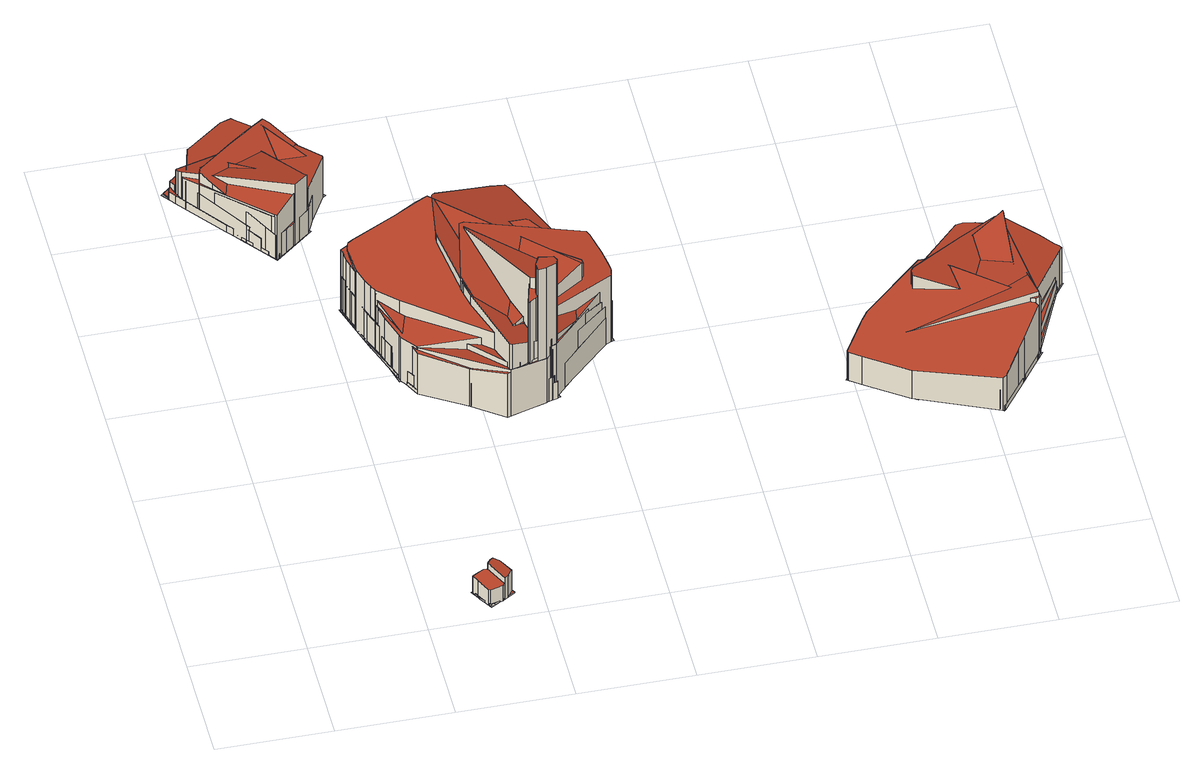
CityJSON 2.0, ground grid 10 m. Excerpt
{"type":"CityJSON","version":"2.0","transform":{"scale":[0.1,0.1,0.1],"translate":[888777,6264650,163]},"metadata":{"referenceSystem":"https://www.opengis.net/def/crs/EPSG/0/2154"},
"CityObjects":{
"building1":{"type":"Building","attributes":{"class":"Building"},"children":["building1-1"]},
"building1-1":{"type":"BuildingPart","parents":["building1"],"geometry":[{"type":"MultiSurface","lod":"2.2","boundaries":[[[0,1,2,3,4,5,6,7,8,9,10,11]],[[12,13,1,0]],[[13,14,2,1]],[[14,15,3,2]],[[15,16,4,3]],[[16,17,5,4]],[[17,18,6,5]],[[18,19,7,6]],[[19,20,8,7]],[[20,21,9,8]],[[21,22,10,9]],[[22,23,11,10]],[[23,12,0,11]],[[24,25,26,27,28,29,30,31,32,33,34,35,36]],[[37,38,25,24]],[[38,39,26,25]],[[39,40,27,26]],[[40,41,28,27]],[[41,42,29,28]],[[42,43,30,29]],[[43,44,31,30]],[[44,45,32,31]],[[45,46,33,32]],[[46,47,34,33]],[[47,48,35,34]],[[48,23,36,35]],[[23,37,24,36]],[[49,50,51,52,53,54,55,56]],[[57,58,50,49]],[[58,44,51,50]],[[44,59,52,51]],[[59,60,53,52]],[[60,61,54,53]],[[61,62,55,54]],[[62,63,56,55]],[[63,57,49,56]],[[64,45,65,66]]],"semantics":{"surfaces":[{"type":"RoofSurface","rf_azimuth":345.85,"rf_slope":1.83},{"type":"WallSurface","on_footprint_edge":true},{"type":"RoofSurface","rf_azimuth":34.94,"rf_slope":2.14},{"type":"RoofSurface","rf_azimuth":37.49,"rf_slope":2.65},{"type":"GroundSurface"}],"values":[0,1,1,1,1,1,1,1,1,1,1,1,1,2,1,1,1,1,1,1,1,1,1,1,1,1,1,3,1,1,1,1,1,1,1,1,4]}}]},
"building2":{"type":"Building","attributes":{"class":"Building"},"children":["building2-1"]},
"building2-1":{"type":"BuildingPart","parents":["building2"],"geometry":[{"type":"MultiSurface","lod":"2.2","boundaries":[[[67,68,69,70,71,72,73,74,75,76,77,78,79,80,81,82,83,84]],[[85,86,68,67]],[[86,87,69,68]],[[87,88,70,69]],[[88,89,71,70]],[[89,90,72,71]],[[90,91,73,72]],[[91,92,74,73]],[[92,93,75,74]],[[93,94,76,75]],[[94,95,77,76]],[[95,96,78,77]],[[96,97,79,78]],[[97,98,80,79]],[[98,99,81,80]],[[99,100,82,81]],[[100,101,83,82]],[[101,102,84,83]],[[102,85,67,84]],[[103,104,105,106,107,108,109,110,111,112,113,114,115,116]],[[117,118,104,103]],[[118,119,105,104]],[[119,120,106,105]],[[120,121,107,106]],[[121,122,108,107]],[[122,123,109,108]],[[123,124,110,109]],[[124,125,111,110]],[[125,126,112,111]],[[126,127,113,112]],[[127,128,114,113]],[[128,129,115,114]],[[129,130,116,115]],[[130,117,103,116]],[[131,132,133,134,135,136,137,138,139,140,141,142,143,144,145]],[[146,147,132,131]],[[147,148,133,132]],[[148,149,134,133]],[[149,150,135,134]],[[150,151,136,135]],[[151,152,137,136]],[[152,153,138,137]],[[153,154,139,138]],[[154,155,140,139]],[[155,156,141,140]],[[156,157,142,141]],[[157,158,143,142]],[[158,159,144,143]],[[159,160,145,144]],[[160,146,131,145]],[[161,162,163,164,165,166,167,168]],[[169,170,162,161]],[[170,171,163,162]],[[171,172,164,163]],[[172,173,165,164]],[[173,174,166,165]],[[174,175,167,166]],[[175,176,168,167]],[[176,169,161,168]],[[177,178,179,180,181,182,183]],[[184,185,178,177]],[[185,186,179,178]],[[186,187,180,179]],[[187,188,181,180]],[[188,189,182,181]],[[189,190,183,182]],[[190,184,177,183]],[[191,192,193,194,195,196,197]],[[198,199,192,191]],[[199,200,193,192]],[[200,201,194,193]],[[201,202,195,194]],[[202,203,196,195]],[[203,204,197,196]],[[204,198,191,197]],[[205,206,207,208,209,210,211,212,213,214,215,216]],[[217,218,206,205]],[[218,219,207,206]],[[219,220,208,207]],[[220,221,209,208]],[[221,222,210,209]],[[222,223,211,210]],[[223,224,212,211]],[[224,225,213,212]],[[225,226,214,213]],[[226,128,215,214]],[[128,227,216,215]],[[227,217,205,216]],[[228,229,230,231,232,233,234,235]],[[236,237,229,228]],[[237,238,230,229]],[[238,239,231,230]],[[239,240,232,231]],[[240,241,233,232]],[[241,242,234,233]],[[242,243,235,234]],[[243,236,228,235]],[[244,245,246,247,248,249]],[[250,251,245,244]],[[251,252,246,245]],[[252,253,247,246]],[[253,254,248,247]],[[254,255,249,248]],[[255,250,244,249]],[[252,256,257,258,259,260,261,262,263]]],"semantics":{"surfaces":[{"type":"RoofSurface","rf_azimuth":306.67,"rf_slope":15.71},{"type":"WallSurface","on_footprint_edge":true},{"type":"RoofSurface","rf_azimuth":132.26,"rf_slope":9.1},{"type":"RoofSurface","rf_azimuth":133.73,"rf_slope":1.39},{"type":"RoofSurface","rf_azimuth":108.99,"rf_slope":18.58},{"type":"RoofSurface","rf_azimuth":237.43,"rf_slope":17.65},{"type":"RoofSurface","rf_azimuth":226.14,"rf_slope":5.91},{"type":"RoofSurface","rf_azimuth":118.77,"rf_slope":13.67},{"type":"RoofSurface","rf_azimuth":192.18,"rf_slope":18.94},{"type":"RoofSurface","rf_azimuth":13.53,"rf_slope":12.88},{"type":"GroundSurface"}],"values":[0,1,1,1,1,1,1,1,1,1,1,1,1,1,1,1,1,1,1,2,1,1,1,1,1,1,1,1,1,1,1,1,1,1,3,1,1,1,1,1,1,1,1,1,1,1,1,1,1,1,4,1,1,1,1,1,1,1,1,5,1,1,1,1,1,1,1,6,1,1,1,1,1,1,1,7,1,1,1,1,1,1,1,1,1,1,1,1,8,1,1,1,1,1,1,1,1,9,1,1,1,1,1,1,10]}}]},
"building3":{"type":"Building","attributes":{"class":"Building"},"children":["building3-1"]},
"building3-1":{"type":"BuildingPart","parents":["building3"],"geometry":[{"type":"MultiSurface","lod":"2.2","boundaries":[[[264,265,266,267,268,269,270,271,272,273,274,275,276,277,278,279,280]],[[281,282,265,264]],[[282,283,266,265]],[[283,284,267,266]],[[284,285,268,267]],[[285,286,269,268]],[[286,287,270,269]],[[287,288,271,270]],[[288,289,272,271]],[[289,290,273,272]],[[290,291,274,273]],[[291,292,275,274]],[[292,293,276,275]],[[293,294,277,276]],[[294,295,278,277]],[[295,296,279,278]],[[296,297,280,279]],[[297,281,264,280]],[[298,299,300,301,302,303,304,305,306,307,308,309,310,311,312,313,314,315]],[[316,317,299,298]],[[317,318,300,299]],[[318,319,301,300]],[[319,320,302,301]],[[320,321,303,302]],[[321,322,304,303]],[[322,323,305,304]],[[323,324,306,305]],[[324,325,307,306]],[[325,326,308,307]],[[326,327,309,308]],[[327,328,310,309]],[[328,329,311,310]],[[329,330,312,311]],[[330,331,313,312]],[[331,332,314,313]],[[332,333,315,314]],[[333,316,298,315]],[[334,335,336,337,338,339,340,341,342,343,344,345,346,347,348,349]],[[350,351,335,334]],[[351,352,336,335]],[[352,353,337,336]],[[353,354,338,337]],[[354,355,339,338]],[[355,356,340,339]],[[356,357,341,340]],[[357,358,342,341]],[[358,359,343,342]],[[359,360,344,343]],[[360,361,345,344]],[[361,362,346,345]],[[362,363,347,346]],[[363,364,348,347]],[[364,365,349,348]],[[365,350,334,349]],[[366,367,368,369,370,371,372,373,374,375,376,377,378,379,380,381]],[[382,383,367,366]],[[383,384,368,367]],[[384,385,369,368]],[[385,386,370,369]],[[386,387,371,370]],[[387,388,372,371]],[[388,389,373,372]],[[389,390,374,373]],[[390,391,375,374]],[[391,392,376,375]],[[392,393,377,376]],[[393,291,378,377]],[[291,394,379,378]],[[394,395,380,379]],[[395,396,381,380]],[[396,382,366,381]],[[397,398,399,400,401,402,403,404,405,406,407,408,409]],[[410,411,398,397]],[[411,388,399,398]],[[388,412,400,399]],[[412,413,401,400]],[[413,414,402,401]],[[414,415,403,402]],[[415,416,404,403]],[[416,417,405,404]],[[417,418,406,405]],[[418,419,407,406]],[[419,420,408,407]],[[420,421,409,408]],[[421,410,397,409]],[[422,423,424,425,426,427,428,429,430,431,432]],[[433,434,423,422]],[[434,435,424,423]],[[435,436,425,424]],[[436,437,426,425]],[[437,438,427,426]],[[438,439,428,427]],[[439,440,429,428]],[[440,441,430,429]],[[441,442,431,430]],[[442,443,432,431]],[[443,433,422,432]],[[444,445,446,447,448,449,450,451,452,453,454,455,456,457]],[[458,459,445,444]],[[459,460,446,445]],[[460,461,447,446]],[[461,462,448,447]],[[462,320,449,448]],[[320,463,450,449]],[[463,464,451,450]],[[464,465,452,451]],[[465,466,453,452]],[[466,467,454,453]],[[467,468,455,454]],[[468,469,456,455]],[[469,470,457,456]],[[470,458,444,457]],[[471,472,473,474,475,476,477,478,479,480,481,482,483,484]],[[460,485,472,471]],[[485,486,473,472]],[[486,487,474,473]],[[487,488,475,474]],[[488,489,476,475]],[[489,490,477,476]],[[490,491,478,477]],[[491,415,479,478]],[[415,492,480,479]],[[492,493,481,480]],[[493,494,482,481]],[[494,495,483,482]],[[495,496,484,483]],[[496,460,471,484]],[[497,498,499,500,501,502,503,504,505,506,507,508]],[[509,510,498,497]],[[510,511,499,498]],[[511,512,500,499]],[[512,462,501,500]],[[462,513,502,501]],[[513,514,503,502]],[[514,515,504,503]],[[515,516,505,504]],[[516,517,506,505]],[[517,518,507,506]],[[518,519,508,507]],[[519,509,497,508]],[[520,521,522,523,524,525,526,527]],[[528,529,521,520]],[[529,530,522,521]],[[530,531,523,522]],[[531,532,524,523]],[[532,533,525,524]],[[533,534,526,525]],[[534,535,527,526]],[[535,528,520,527]],[[536,537,538,539,540,541,542,543,544,545,546]],[[547,548,537,536]],[[548,549,538,537]],[[549,388,539,538]],[[388,550,540,539]],[[550,551,541,540]],[[551,552,542,541]],[[552,553,543,542]],[[553,554,544,543]],[[554,555,545,544]],[[555,556,546,545]],[[556,547,536,546]],[[557,558,559,560,561,562,563,564,565,566,567,568]],[[569,570,558,557]],[[570,571,559,558]],[[571,572,560,559]],[[572,573,561,560]],[[573,574,562,561]],[[574,575,563,562]],[[575,576,564,563]],[[576,577,565,564]],[[577,578,566,565]],[[578,579,567,566]],[[579,580,568,567]],[[580,569,557,568]],[[581,582,583,584,585,586,587,588,589]],[[590,591,582,581]],[[591,386,583,582]],[[386,592,584,583]],[[592,593,585,584]],[[593,594,586,585]],[[594,595,587,586]],[[595,596,588,587]],[[596,597,589,588]],[[597,590,581,589]],[[598,599,600,601,602,603,604,605,606]],[[285,607,599,598]],[[607,608,600,599]],[[608,609,601,600]],[[609,610,602,601]],[[610,611,603,602]],[[611,576,604,603]],[[576,612,605,604]],[[612,613,606,605]],[[613,285,598,606]],[[614,615,616,617,618,619,620,621]],[[622,623,615,614]],[[623,624,616,615]],[[624,625,617,616]],[[625,626,618,617]],[[626,627,619,618]],[[627,628,620,619]],[[628,629,621,620]],[[629,622,614,621]],[[630,631,632,633,634,635,636,637,638]],[[639,640,631,630]],[[640,641,632,631]],[[641,642,633,632]],[[642,628,634,633]],[[628,643,635,634]],[[643,644,636,635]],[[644,645,637,636]],[[645,646,638,637]],[[646,639,630,638]],[[647,648,649,650,651,652,653,654]],[[296,655,648,647]],[[655,656,649,648]],[[656,657,650,649]],[[657,658,651,650]],[[658,659,652,651]],[[659,660,653,652]],[[660,661,654,653]],[[661,296,647,654]],[[550,662,663,664,665,666,667,668,669,670,671,672,673,674,462,675]]],"semantics":{"surfaces":[{"type":"RoofSurface","rf_azimuth":211.55,"rf_slope":13.68},{"type":"WallSurface","on_footprint_edge":true},{"type":"RoofSurface","rf_azimuth":358.61,"rf_slope":18.15},{"type":"RoofSurface","rf_azimuth":295.2,"rf_slope":15.53},{"type":"RoofSurface","rf_azimuth":202.92,"rf_slope":16.89},{"type":"RoofSurface","rf_azimuth":74.6,"rf_slope":6.2},{"type":"RoofSurface","rf_azimuth":56.68,"rf_slope":5.34},{"type":"RoofSurface","rf_azimuth":265.94,"rf_slope":11.68},{"type":"RoofSurface","rf_azimuth":269.01,"rf_slope":5.08},{"type":"RoofSurface","rf_azimuth":191.93,"rf_slope":6.67},{"type":"RoofSurface","rf_azimuth":112.46,"rf_slope":15.92},{"type":"RoofSurface","rf_azimuth":159.7,"rf_slope":12.17},{"type":"RoofSurface","rf_azimuth":59.56,"rf_slope":5.39},{"type":"RoofSurface","rf_azimuth":171.71,"rf_slope":6.68},{"type":"RoofSurface","rf_azimuth":0.351,"rf_slope":1.88},{"type":"RoofSurface","rf_azimuth":316.4,"rf_slope":19.33},{"type":"RoofSurface","rf_azimuth":202.41,"rf_slope":15.6},{"type":"RoofSurface","rf_azimuth":231.08,"rf_slope":16.26},{"type":"GroundSurface"}],"values":[0,1,1,1,1,1,1,1,1,1,1,1,1,1,1,1,1,1,2,1,1,1,1,1,1,1,1,1,1,1,1,1,1,1,1,1,1,3,1,1,1,1,1,1,1,1,1,1,1,1,1,1,1,1,4,1,1,1,1,1,1,1,1,1,1,1,1,1,1,1,1,5,1,1,1,1,1,1,1,1,1,1,1,1,1,6,1,1,1,1,1,1,1,1,1,1,1,7,1,1,1,1,1,1,1,1,1,1,1,1,1,1,8,1,1,1,1,1,1,1,1,1,1,1,1,1,1,9,1,1,1,1,1,1,1,1,1,1,1,1,10,1,1,1,1,1,1,1,1,11,1,1,1,1,1,1,1,1,1,1,1,12,1,1,1,1,1,1,1,1,1,1,1,1,13,1,1,1,1,1,1,1,1,1,14,1,1,1,1,1,1,1,1,1,15,1,1,1,1,1,1,1,1,16,1,1,1,1,1,1,1,1,1,17,1,1,1,1,1,1,1,1,18]}}]},
"building4":{"type":"Building","attributes":{"class":"Building"},"children":["building4-1"]},
"building4-1":{"type":"BuildingPart","parents":["building4"],"geometry":[{"type":"MultiSurface","lod":"2.2","boundaries":[[[676,677,678,679,680,681,682,683,684,685,686,687,688,689,690,691,692,693]],[[694,695,677,676]],[[695,696,678,677]],[[696,697,679,678]],[[697,698,680,679]],[[698,699,681,680]],[[699,700,682,681]],[[700,701,683,682]],[[701,702,684,683]],[[702,703,685,684]],[[703,704,686,685]],[[704,705,687,686]],[[705,706,688,687]],[[706,707,689,688]],[[707,708,690,689]],[[708,709,691,690]],[[709,710,692,691]],[[710,711,693,692]],[[711,694,676,693]],[[712,713,714,715,716,717,718,719,720,721,722,723,724,725,726,727,728]],[[729,730,713,712]],[[730,731,714,713]],[[731,732,715,714]],[[732,733,716,715]],[[733,734,717,716]],[[734,735,718,717]],[[735,736,719,718]],[[736,737,720,719]],[[737,738,721,720]],[[738,739,722,721]],[[739,740,723,722]],[[740,741,724,723]],[[741,742,725,724]],[[742,743,726,725]],[[743,744,727,726]],[[744,745,728,727]],[[745,729,712,728]],[[746,747,748,749,750,751,752,753]],[[754,755,747,746]],[[755,756,748,747]],[[756,757,749,748]],[[757,758,750,749]],[[758,759,751,750]],[[759,760,752,751]],[[760,761,753,752]],[[761,754,746,753]],[[762,763,764,765,766,767,768,769,770,771,772,773,774,775,776]],[[777,778,763,762]],[[778,779,764,763]],[[779,780,765,764]],[[780,781,766,765]],[[781,782,767,766]],[[782,701,768,767]],[[701,783,769,768]],[[783,784,770,769]],[[784,785,771,770]],[[785,786,772,771]],[[786,787,773,772]],[[787,788,774,773]],[[788,789,775,774]],[[789,790,776,775]],[[790,777,762,776]],[[791,792,793,794,795,796,797,798,799,800,801,802]],[[803,804,792,791]],[[804,805,793,792]],[[805,806,794,793]],[[806,807,795,794]],[[807,808,796,795]],[[808,809,797,796]],[[809,810,798,797]],[[810,811,799,798]],[[811,812,800,799]],[[812,813,801,800]],[[813,814,802,801]],[[814,803,791,802]],[[815,816,817,818,819,820,821,822,823,824]],[[825,826,816,815]],[[826,827,817,816]],[[827,828,818,817]],[[828,829,819,818]],[[829,830,820,819]],[[830,831,821,820]],[[831,832,822,821]],[[832,833,823,822]],[[833,834,824,823]],[[834,825,815,824]],[[835,836,837,838,839,840,841,842,843]],[[844,845,836,835]],[[845,846,837,836]],[[846,847,838,837]],[[847,848,839,838]],[[848,849,840,839]],[[849,788,841,840]],[[788,850,842,841]],[[850,851,843,842]],[[851,844,835,843]],[[852,853,854,855,856,857,858,859]],[[860,861,853,852]],[[861,862,854,853]],[[862,863,855,854]],[[863,864,856,855]],[[864,865,857,856]],[[865,866,858,857]],[[866,867,859,858]],[[867,860,852,859]],[[868,869,870,871,872,873]],[[874,875,869,868]],[[875,876,870,869]],[[876,877,871,870]],[[877,878,872,871]],[[878,879,873,872]],[[879,874,868,873]],[[880,881,882,883,884,885,886,887,888,889]]],"semantics":{"surfaces":[{"type":"RoofSurface","rf_azimuth":233.42,"rf_slope":16.66},{"type":"WallSurface","on_footprint_edge":true},{"type":"RoofSurface","rf_azimuth":323.73,"rf_slope":16.77},{"type":"RoofSurface","rf_azimuth":143.91,"rf_slope":16.39},{"type":"RoofSurface","rf_azimuth":119.43,"rf_slope":0.763},{"type":"RoofSurface","rf_azimuth":295.53,"rf_slope":4.47},{"type":"RoofSurface","rf_azimuth":212.88,"rf_slope":19.71},{"type":"RoofSurface","rf_azimuth":64.8,"rf_slope":2.06},{"type":"RoofSurface","rf_azimuth":172.91,"rf_slope":10.49},{"type":"RoofSurface","rf_azimuth":89.37,"rf_slope":19.02},{"type":"GroundSurface"}],"values":[0,1,1,1,1,1,1,1,1,1,1,1,1,1,1,1,1,1,1,2,1,1,1,1,1,1,1,1,1,1,1,1,1,1,1,1,1,3,1,1,1,1,1,1,1,1,4,1,1,1,1,1,1,1,1,1,1,1,1,1,1,1,5,1,1,1,1,1,1,1,1,1,1,1,1,6,1,1,1,1,1,1,1,1,1,1,7,1,1,1,1,1,1,1,1,1,8,1,1,1,1,1,1,1,1,9,1,1,1,1,1,1,10]}}]}
},
"vertices":[
[142,24,29],[145,18,29],[151,7,28],[153,6,28],[164,9,28],[168,14,28],[169,17,28],[169,24,28],[166,28,28],[158,31,28],[153,31,28],[145,26,29],[142,24,11],[145,18,11],[151,7,11],[153,6,11],[164,9,11],[168,14,11],[169,17,11],[169,24,11],[166,28,11],[158,31,11],[153,31,11],[145,26,11],[143,24,13],[143,22,13],[146,15,13],[150,9,13],[153,5,13],[156,5,13],[161,8,12],[169,12,12],[175,16,12],[164,34,12],[162,36,12],[156,33,12],[145,26,12],[143,24,11],[143,22,11],[146,15,11],[150,9,11],[153,5,11],[156,5,11],[161,8,11],[169,12,11],[175,16,11],[164,34,11],[162,36,11],[156,33,11],[156,30,35],[166,10,35],[169,12,35],[173,18,35],[166,32,34],[165,33,34],[161,35,35],[159,34,35],[156,30,11],[166,10,11],[173,18,11],[166,32,11],[165,33,11],[161,35,11],[159,34,11],[153,3,11],[163,37,11],[141,24,11],
[27,519,48],[35,508,44],[69,464,29],[76,455,26],[80,457,25],[86,461,25],[93,467,25],[108,479,26],[128,521,32],[129,524,32],[118,537,37],[95,565,47],[90,568,49],[81,562,49],[73,556,49],[59,546,49],[28,522,48],[28,521,48],[27,519,0],[35,508,0],[69,464,0],[76,455,0],[80,457,0],[86,461,0],[93,467,0],[108,479,0],[128,521,0],[129,524,0],[118,537,0],[95,565,0],[90,568,0],[81,562,0],[73,556,0],[59,546,0],[28,522,0],[28,521,0],[18,529,31],[73,459,45],[77,455,46],[82,459,46],[109,483,46],[129,518,44],[129,520,44],[89,573,34],[83,580,32],[72,593,29],[70,595,29],[61,593,28],[30,570,27],[28,568,28],[18,529,0],[73,459,0],[77,455,0],[82,459,0],[109,483,0],[129,518,0],[129,520,0],[89,573,0],[83,580,0],[72,593,0],[70,595,0],[61,593,0],[30,570,0],[28,568,0],[4,550,1],[11,538,1],[28,516,2],[37,505,2],[71,461,4],[79,455,4],[104,550,3],[104,553,3],[75,588,2],[70,593,1],[65,596,1],[33,573,1],[24,566,1],[18,561,1],[9,554,1],[4,550,0],[11,538,0],[28,516,0],[37,505,0],[71,461,0],[79,455,0],[104,550,0],[104,553,0],[75,588,0],[70,593,0],[65,596,0],[33,573,0],[24,566,0],[18,561,0],[9,554,0],[12,539,35],[13,537,36],[15,533,38],[95,468,67],[107,479,65],[105,483,63],[75,555,37],[13,540,35],[12,539,0],[13,537,0],[15,533,0],[95,468,0],[107,479,0],[105,483,0],[75,555,0],[13,540,0],[21,525,26],[57,479,20],[66,469,18],[67,469,19],[123,517,41],[87,564,48],[21,529,27],[21,525,0],[57,479,0],[66,469,0],[67,469,0],[123,517,0],[87,564,0],[21,529,0],[7,543,9],[11,537,9],[44,495,8],[61,475,8],[65,470,7],[68,595,17],[8,546,9],[7,543,0],[11,537,0],[44,495,0],[61,475,0],[65,470,0],[68,595,0],[8,546,0],[9,547,15],[11,541,17],[37,507,27],[43,499,30],[48,493,32],[92,472,41],[96,471,42],[101,475,42],[107,482,41],[127,517,36],[61,593,12],[9,548,15],[9,547,0],[11,541,0],[37,507,0],[43,499,0],[48,493,0],[92,472,0],[96,471,0],[101,475,0],[107,482,0],[127,517,0],[9,548,0],[16,531,33],[75,457,48],[77,454,49],[105,479,60],[104,482,59],[46,533,44],[19,534,35],[16,534,34],[16,531,0],[75,457,0],[77,454,0],[105,479,0],[104,482,0],[46,533,0],[19,534,0],[16,534,0],[30,521,19],[32,513,20],[66,467,14],[68,468,14],[48,532,15],[37,525,18],[30,521,0],[32,513,0],[66,467,0],[68,468,0],[48,532,0],[37,525,0],[77,453,0],[111,481,0],[100,494,0],[132,520,0],[73,592,0],[68,598,0],[26,567,0],[2,549,0],
[117,368,77],[119,350,75],[123,338,74],[126,330,74],[129,324,74],[145,307,75],[213,245,81],[228,249,85],[292,289,103],[189,401,96],[179,398,94],[161,392,89],[124,381,80],[119,379,79],[118,378,78],[117,375,78],[117,372,77],[117,368,8],[119,350,8],[123,338,8],[126,330,8],[129,324,8],[145,307,8],[213,245,8],[228,249,8],[292,289,8],[189,401,8],[179,398,8],[161,392,8],[124,381,8],[119,379,8],[118,378,8],[117,375,8],[117,372,8],[186,355,99],[186,352,98],[195,295,95],[198,282,94],[218,225,87],[220,225,86],[236,230,81],[255,236,75],[317,296,55],[310,326,58],[262,417,74],[260,419,75],[258,421,76],[245,418,80],[232,414,84],[196,403,96],[194,402,96],[193,401,96],[186,355,8],[186,352,8],[195,295,8],[198,282,8],[218,225,8],[220,225,8],[236,230,8],[255,236,8],[317,296,8],[310,326,8],[262,417,8],[260,419,8],[258,421,8],[245,418,8],[232,414,8],[196,403,8],[194,402,8],[193,401,8],[194,299,99],[208,256,86],[214,252,85],[231,250,82],[232,251,82],[252,258,82],[317,292,82],[318,296,83],[318,297,84],[317,301,85],[314,313,88],[308,330,93],[306,334,94],[208,350,110],[204,349,110],[204,348,110],[194,299,8],[208,256,8],[214,252,8],[231,250,8],[232,251,8],[252,258,8],[317,292,8],[318,296,8],[318,297,8],[317,301,8],[314,313,8],[308,330,8],[306,334,8],[208,350,8],[204,349,8],[204,348,8],[117,376,60],[130,320,58],[133,309,57],[140,288,56],[141,285,56],[141,284,56],[151,270,57],[207,254,71],[291,290,99],[294,292,100],[293,296,100],[188,400,83],[179,398,80],[174,396,79],[145,387,70],[132,382,65],[117,376,8],[130,320,8],[133,309,8],[140,288,8],[141,285,8],[141,284,8],[151,270,8],[207,254,8],[291,290,8],[294,292,8],[293,296,8],[188,400,8],[174,396,8],[145,387,8],[132,382,8],[112,377,46],[113,371,47],[151,270,56],[219,224,59],[251,233,57],[258,239,57],[319,296,49],[269,420,37],[268,423,37],[267,423,37],[263,424,37],[150,389,44],[113,377,46],[112,377,8],[113,371,8],[219,224,8],[251,233,8],[258,239,8],[319,296,8],[269,420,8],[268,423,8],[267,423,8],[263,424,8],[150,389,8],[113,377,8],[128,346,25],[137,297,28],[156,268,29],[216,226,29],[260,236,26],[278,391,13],[268,422,11],[265,423,12],[260,422,12],[244,418,13],[163,391,19],[128,346,8],[137,297,8],[156,268,8],[216,226,8],[260,236,8],[278,391,8],[268,422,8],[265,423,8],[260,422,8],[244,418,8],[163,391,8],[112,376,75],[113,373,75],[114,367,73],[116,361,72],[151,266,53],[218,225,46],[296,286,60],[299,290,60],[307,326,68],[269,373,77],[268,375,77],[267,375,77],[265,376,78],[118,379,76],[112,376,8],[113,373,8],[114,367,8],[116,361,8],[151,266,8],[296,286,8],[299,290,8],[307,326,8],[269,373,8],[268,375,8],[267,375,8],[265,376,8],[118,379,8],[114,367,44],[119,352,43],[124,334,41],[151,267,35],[218,224,32],[228,227,32],[256,235,33],[257,236,33],[319,296,38],[318,298,38],[256,418,49],[252,420,49],[223,412,48],[139,385,46],[119,352,8],[124,334,8],[151,267,8],[218,224,8],[228,227,8],[256,235,8],[257,236,8],[318,298,8],[256,418,8],[252,420,8],[223,412,8],[139,385,8],[112,375,10],[113,370,10],[126,328,10],[139,290,11],[151,266,12],[152,266,12],[289,285,28],[312,291,31],[311,294,31],[260,420,28],[211,408,22],[142,386,14],[112,375,8],[113,370,8],[126,328,8],[139,290,8],[152,266,8],[289,285,8],[312,291,8],[311,294,8],[260,420,8],[211,408,8],[142,386,8],[205,349,108],[239,243,140],[244,240,141],[250,240,142],[252,241,142],[256,242,142],[257,255,139],[256,260,137],[205,349,8],[239,243,8],[244,240,8],[250,240,8],[252,241,8],[256,242,8],[257,255,8],[256,260,8],[119,367,25],[133,308,33],[136,299,34],[151,270,39],[216,223,56],[256,236,63],[261,241,64],[316,296,71],[254,416,49],[191,401,37],[182,398,36],[119,367,8],[133,308,8],[136,299,8],[216,223,8],[256,236,8],[261,241,8],[316,296,8],[254,416,8],[191,401,8],[182,398,8],[119,372,57],[122,360,57],[129,340,59],[165,287,61],[218,227,64],[227,227,63],[229,228,63],[314,295,53],[255,406,47],[217,410,49],[151,389,54],[120,379,56],[119,372,8],[122,360,8],[129,340,8],[165,287,8],[218,227,8],[227,227,8],[229,228,8],[314,295,8],[255,406,8],[217,410,8],[151,389,8],[120,379,8],[123,366,19],[127,341,20],[141,285,23],[151,268,24],[215,239,32],[316,294,43],[316,295,43],[275,398,36],[168,394,24],[123,366,8],[127,341,8],[151,268,8],[215,239,8],[316,294,8],[316,295,8],[275,398,8],[168,394,8],[129,324,71],[146,307,71],[209,251,68],[240,232,67],[244,232,67],[259,237,67],[314,295,65],[189,400,69],[163,392,70],[146,307,8],[209,251,8],[240,232,8],[244,232,8],[259,237,8],[189,400,8],[163,392,8],[242,237,159],[242,235,159],[243,231,158],[250,233,157],[260,239,155],[261,242,156],[259,245,157],[246,244,160],[242,237,8],[242,235,8],[243,231,8],[250,233,8],[260,239,8],[261,242,8],[259,245,8],[246,244,8],[234,229,125],[236,229,126],[241,232,127],[256,239,132],[259,245,134],[256,249,133],[245,256,131],[244,256,131],[239,247,129],[234,229,8],[236,229,8],[241,232,8],[256,239,8],[256,249,8],[245,256,8],[244,256,8],[239,247,8],[117,375,50],[136,303,38],[151,269,32],[225,228,37],[221,411,77],[203,405,73],[158,391,62],[153,390,60],[136,303,8],[151,269,8],[225,228,8],[221,411,8],[203,405,8],[158,391,8],[153,390,8],[263,237,8],[252,273,8],[320,293,8],[307,335,8],[284,328,8],[268,383,8],[280,387,8],[268,425,8],[111,377,8],[126,327,8],[128,328,8],[140,283,8],[145,285,8],[199,281,8],
[493,205,41],[494,203,41],[503,196,41],[539,171,41],[608,141,46],[611,143,47],[625,162,54],[632,171,58],[650,197,67],[649,198,67],[642,213,69],[637,216,69],[591,254,70],[579,262,70],[571,267,70],[566,268,69],[516,235,52],[510,228,49],[493,205,10],[494,203,10],[503,196,10],[539,171,10],[608,141,10],[611,143,10],[625,162,10],[632,171,10],[650,197,10],[649,198,10],[642,213,10],[637,216,10],[591,254,10],[579,262,10],[571,267,10],[566,268,10],[516,235,10],[510,228,10],[556,249,77],[556,247,77],[556,244,76],[639,215,51],[644,215,50],[644,216,50],[656,232,50],[684,273,50],[687,277,50],[685,279,51],[681,281,52],[671,289,56],[647,305,65],[645,306,66],[638,307,67],[605,285,71],[558,252,77],[556,249,10],[556,247,10],[556,244,10],[639,215,10],[644,215,10],[644,216,10],[656,232,10],[684,273,10],[687,277,10],[685,279,10],[681,281,10],[671,289,10],[647,305,10],[645,306,10],[638,307,10],[605,285,10],[558,252,10],[497,209,39],[651,202,77],[639,311,56],[628,318,52],[625,320,51],[616,326,47],[610,326,46],[516,234,40],[497,209,10],[651,202,10],[639,311,10],[628,318,10],[625,320,10],[616,326,10],[610,326,10],[516,234,10],[496,203,14],[510,192,14],[530,178,14],[534,175,14],[606,142,15],[610,141,15],[632,171,15],[648,193,15],[649,195,15],[683,273,14],[611,329,13],[516,236,14],[511,229,14],[499,213,14],[497,210,14],[496,203,10],[510,192,10],[530,178,10],[534,175,10],[606,142,10],[610,141,10],[648,193,10],[649,195,10],[683,273,10],[611,329,10],[516,236,10],[511,229,10],[499,213,10],[497,210,10],[495,205,26],[497,204,26],[537,174,22],[545,170,22],[602,149,18],[649,202,21],[680,266,24],[680,267,24],[614,326,31],[517,235,27],[507,223,27],[499,211,26],[495,205,10],[497,204,10],[537,174,10],[545,170,10],[602,149,10],[649,202,10],[680,266,10],[680,267,10],[614,326,10],[517,235,10],[507,223,10],[499,211,10],[496,207,18],[496,204,18],[500,200,18],[538,173,24],[544,170,25],[638,213,62],[643,298,80],[643,299,80],[641,298,79],[568,267,51],[496,207,10],[496,204,10],[500,200,10],[538,173,10],[544,170,10],[638,213,10],[643,298,10],[643,299,10],[641,298,10],[568,267,10],[495,207,33],[548,174,33],[606,143,34],[681,269,28],[611,320,28],[609,319,28],[511,229,32],[501,216,33],[496,208,33],[495,207,10],[548,174,10],[606,143,10],[681,269,10],[611,320,10],[609,319,10],[501,216,10],[496,208,10],[555,250,54],[648,200,72],[651,200,73],[652,200,73],[643,297,69],[608,284,63],[565,263,55],[560,257,55],[555,250,10],[648,200,10],[651,200,10],[652,200,10],[643,297,10],[608,284,10],[565,263,10],[560,257,10],[558,245,69],[611,266,61],[616,274,58],[606,281,56],[572,265,62],[558,249,67],[558,245,10],[611,266,10],[616,274,10],[606,281,10],[572,265,10],[558,249,10],[535,225,10],[517,237,10],[492,204,10],[544,168,10],[553,180,10],[609,140,10],[654,201,10],[640,211,10],[688,277,10],[611,330,10]
]}
